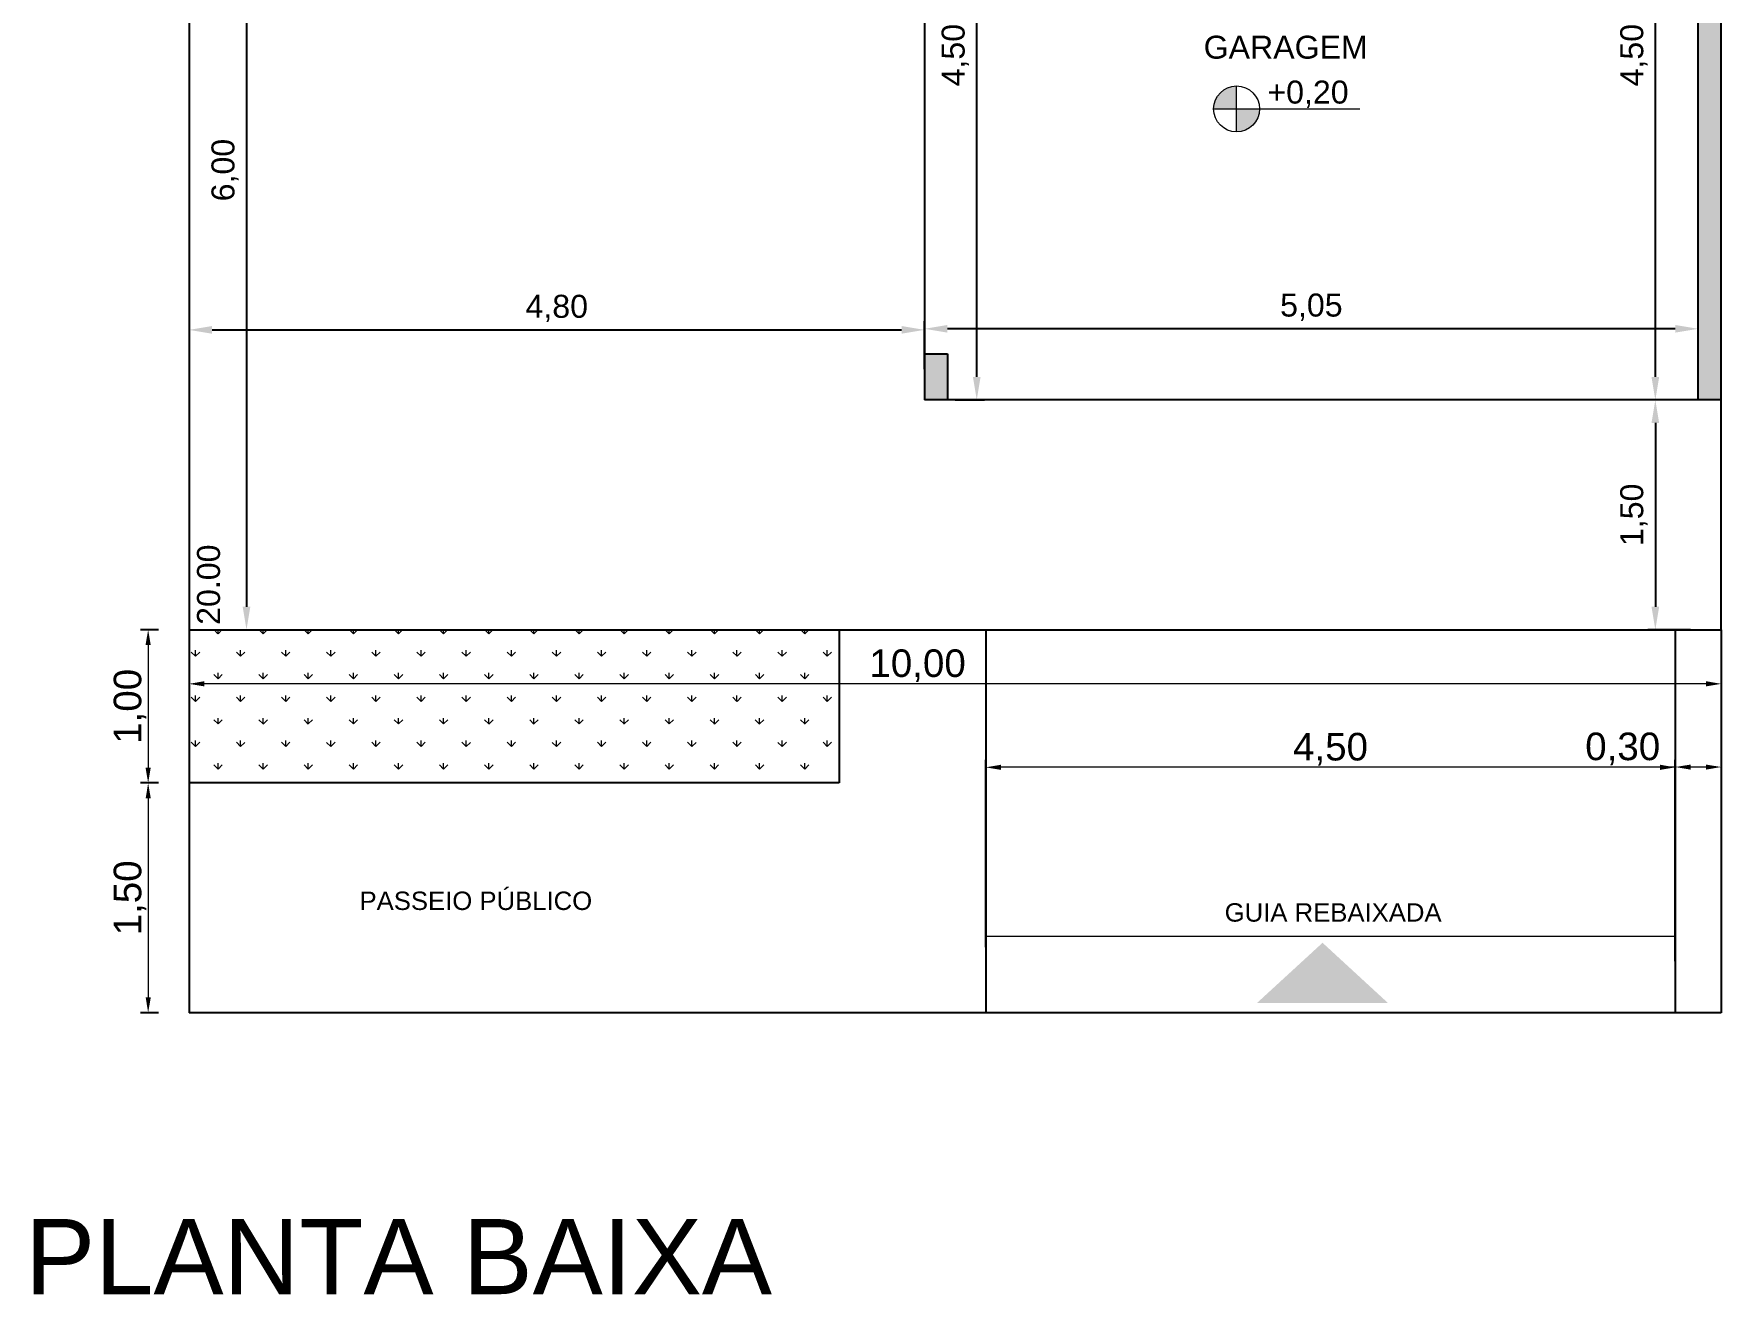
# Model space of a CAD drawing. Header units: inches. Extents: x 2 to 116, y 2 to 108.
# Drawn here: x 15.95 to 26.96, y 1.78 to 10 of the extents above; entities that cross this region are included whole.
import ezdxf

# ---------------------------------------------------------------- set-up
doc = ezdxf.new("R2010")
doc.units = ezdxf.units.IN
doc.header["$MEASUREMENT"] = 0
for name, color, linetype, lineweight in [('03.1 PAREDES', 250, 'Continuous', 25), ('07.1 DETALHES', 251, 'Continuous', 9), ('08.1 DETALHES', 253, 'Continuous', 9), ('16.2 VEGETAÇÃO', 84, 'Continuous', 9)]:
    doc.layers.add(name, color=color, linetype=linetype, lineweight=lineweight)
doc.layers.add('05 TEXTOS', color=251, linetype='Continuous')
doc.layers.add('15.1 HACHURA PAREDES', color=253, linetype='Continuous')
doc.layers.add('06 COTAS', color=7, linetype='Continuous', lineweight=9, true_color=0x96363a)
doc.styles.get("Standard").update_dxf_attribs({"font": 'arial.ttf'})
doc.styles.add('TEXTO 10MM', font='arial.ttf', dxfattribs={"height": 0.18})
doc.styles.add('TEXTO 15MM', font='arial.ttf', dxfattribs={"height": 0.15})
doc.styles.add('TEXTO BASICO 015', font='arial.ttf', dxfattribs={"height": 0.15})
doc.dimstyles.new('COTA', dxfattribs={"dimtxt": 0.15, "dimasz": 0.15, "dimexe": 0.05, "dimexo": 0.2, "dimgap": 0.05, "dimtad": 1, "dimzin": 1, "dimtxsty": 'TEXTO BASICO 015', "dimcen": 2.5, "dimadec": 8, "dimazin": 0, "dimtfac": 1, "dimtmove": 0, "dimatfit": 3, "dimfxl": 1, "dimarcsym": 0})
doc.dimstyles.new('COTA 10MM', dxfattribs={"dimtxt": 0.18, "dimasz": 0.1, "dimexe": 0.05, "dimexo": 0.2, "dimgap": 0.01, "dimtad": 1, "dimzin": 1, "dimtxsty": 'TEXTO 10MM', "dimcen": 2.5, "dimclrd": 256, "dimadec": 8, "dimazin": 0, "dimtfac": 1, "dimtmove": 0, "dimatfit": 3, "dimfxl": 1, "dimlwd": -1, "dimarcsym": 0})
doc.dimstyles.new('Cotas Internas', dxfattribs={"dimtxt": 0.15, "dimasz": 0.15, "dimexe": 0, "dimexo": 0, "dimgap": 0, "dimtad": 0, "dimtoh": 1, "dimzin": 1, "dimdsep": 46, "dimtxsty": 'Standard', "dimcen": 2.5, "dimse1": 1, "dimse2": 1, "dimsd1": 1, "dimsd2": 1, "dimclrd": 256, "dimclre": 256, "dimclrt": 256, "dimadec": 0, "dimazin": 0, "dimtfac": 1, "dimtix": 1, "dimtmove": 1, "dimatfit": 3, "dimfxl": 1, "dimlwe": -1, "dimarcsym": 0})

# ---------------------------------------------------------------- blocks, each defined once
blk = doc.blocks.new('*D38')
at = {"layer": '06 COTAS', "transparency": 16777216}
for p, q in [((26.664, 5.217), (26.077, 5.217)), ((26.864, 5.217), (26.764, 5.217))]:
    blk.add_line(p, q, dxfattribs=at)
at = {"layer": '06 COTAS', "color": 0, "lineweight": -2, "transparency": 16777216}
for p, q in [((26.664, 5.275), (26.664, 5.267)), ((26.964, 5.275), (26.964, 5.267))]:
    blk.add_line(p, q, dxfattribs=at)
at = {"layer": '06 COTAS', "transparency": 16777216}
for points in [[(26.764, 5.233), (26.764, 5.2), (26.664, 5.217)], [(26.864, 5.233), (26.864, 5.2), (26.964, 5.217)]]:
    blk.add_solid(points, dxfattribs=at)
at = {"layer": 'Defpoints', "color": 0, "transparency": 16777216}
for p in [(26.664, 5.217), (26.664, 5.075), (26.964, 5.075)]:
    blk.add_point(p, dxfattribs=at)
at = {"layer": '06 COTAS', "color": 0, "transparency": 16777216, "insert": (26.321, 5.335), "char_height": 0.18, "attachment_point": 5, "style": 'TEXTO 10MM'}
blk.add_mtext('0,30', dxfattribs=at)
blk = doc.blocks.new('*D71')
at = {"layer": '06 COTAS', "color": 0, "lineweight": -2, "transparency": 16777216}
for p, q in [((22.164, 4.041), (22.164, 5.265)), ((26.664, 3.951), (26.664, 5.265))]:
    blk.add_line(p, q, dxfattribs=at)
at = {"layer": '06 COTAS', "transparency": 16777216}
blk.add_line((26.564, 5.215), (22.264, 5.215), dxfattribs=at)
for points in [[(22.264, 5.232), (22.264, 5.198), (22.164, 5.215)], [(26.564, 5.232), (26.564, 5.198), (26.664, 5.215)]]:
    blk.add_solid(points, dxfattribs=at)
at = {"layer": 'Defpoints', "color": 0, "transparency": 16777216}
for p in [(22.164, 5.215), (22.164, 3.841), (26.664, 3.751)]:
    blk.add_point(p, dxfattribs=at)
at = {"layer": '06 COTAS', "color": 0, "transparency": 16777216, "insert": (24.414, 5.333), "char_height": 0.18, "attachment_point": 5, "style": 'TEXTO 10MM'}
blk.add_mtext('4,50', dxfattribs=at)
blk = doc.blocks.new('*D72')
at = {"layer": '06 COTAS', "color": 0, "lineweight": -2, "transparency": 16777216}
for p, q in [((16.764, 6.113), (16.647, 6.113)), ((16.764, 5.113), (16.647, 5.113))]:
    blk.add_line(p, q, dxfattribs=at)
at = {"layer": '06 COTAS', "transparency": 16777216}
blk.add_line((16.697, 6.013), (16.697, 5.213), dxfattribs=at)
for points in [[(16.68, 6.013), (16.714, 6.013), (16.697, 6.113)], [(16.68, 5.213), (16.714, 5.213), (16.697, 5.113)]]:
    blk.add_solid(points, dxfattribs=at)
at = {"layer": 'Defpoints', "color": 0, "transparency": 16777216}
for p in [(16.964, 6.113), (16.697, 5.113), (16.964, 5.113)]:
    blk.add_point(p, dxfattribs=at)
at = {"layer": '06 COTAS', "color": 0, "transparency": 16777216, "insert": (16.579, 5.613), "char_height": 0.18, "attachment_point": 5, "rotation": 90, "style": 'TEXTO 10MM'}
blk.add_mtext('1,00', dxfattribs=at)
blk = doc.blocks.new('*D39')
at = {"layer": '06 COTAS', "color": 0, "lineweight": -2, "transparency": 16777216}
for p, q in [((16.765, 5.113), (16.647, 5.113)), ((16.765, 3.613), (16.647, 3.613))]:
    blk.add_line(p, q, dxfattribs=at)
at = {"layer": '06 COTAS', "transparency": 16777216}
blk.add_line((16.697, 5.013), (16.697, 3.713), dxfattribs=at)
for points in [[(16.681, 5.013), (16.714, 5.013), (16.697, 5.113)], [(16.681, 3.713), (16.714, 3.713), (16.697, 3.613)]]:
    blk.add_solid(points, dxfattribs=at)
at = {"layer": 'Defpoints', "color": 0, "transparency": 16777216}
for p in [(16.965, 5.113), (16.697, 3.613), (16.965, 3.613)]:
    blk.add_point(p, dxfattribs=at)
at = {"layer": '06 COTAS', "color": 0, "transparency": 16777216, "insert": (16.579, 4.363), "char_height": 0.18, "attachment_point": 5, "rotation": 90, "style": 'TEXTO 10MM'}
blk.add_mtext('1,50', dxfattribs=at)
blk = doc.blocks.new('*D73')
at = {"layer": '06 COTAS', "color": 0, "lineweight": -2, "transparency": 16777216}
for p, q in [((16.964, 5.913), (16.964, 5.71)), ((26.964, 5.913), (26.964, 5.71))]:
    blk.add_line(p, q, dxfattribs=at)
at = {"layer": '06 COTAS', "transparency": 16777216}
blk.add_line((26.864, 5.76), (17.064, 5.76), dxfattribs=at)
for points in [[(17.064, 5.777), (17.064, 5.743), (16.964, 5.76)], [(26.864, 5.777), (26.864, 5.743), (26.964, 5.76)]]:
    blk.add_solid(points, dxfattribs=at)
at = {"layer": 'Defpoints', "color": 0, "transparency": 16777216}
for p in [(16.964, 6.113), (26.964, 6.113), (16.964, 5.76)]:
    blk.add_point(p, dxfattribs=at)
at = {"layer": '06 COTAS', "color": 0, "transparency": 16777216, "insert": (21.719, 5.878), "char_height": 0.18, "attachment_point": 5, "style": 'TEXTO 10MM'}
blk.add_mtext('10,00', dxfattribs=at)
blk = doc.blocks.new('*D55')
at = {"layer": '06 COTAS', "color": 0, "lineweight": -2, "transparency": 16777216}
for p, q in [((26.614, 12.113), (26.484, 12.113)), ((26.534, 7.763), (26.534, 11.963)), ((26.614, 7.613), (26.484, 7.613))]:
    blk.add_line(p, q, dxfattribs=at)
at = {"layer": '06 COTAS', "color": 0, "transparency": 16777216}
for points in [[(26.509, 11.963), (26.559, 11.963), (26.534, 12.113)], [(26.509, 7.763), (26.559, 7.763), (26.534, 7.613)]]:
    blk.add_solid(points, dxfattribs=at)
at = {"layer": 'Defpoints', "color": 0, "transparency": 16777216}
for p in [(26.534, 12.113), (26.814, 12.113), (26.814, 7.613)]:
    blk.add_point(p, dxfattribs=at)
at = {"layer": '06 COTAS', "color": 0, "transparency": 16777216, "insert": (26.394, 9.863), "char_height": 0.15, "attachment_point": 5, "rotation": 90, "style": 'TEXTO BASICO 015'}
blk.add_mtext('4,50', dxfattribs=at)
blk = doc.blocks.new('*D57')
at = {"layer": '06 COTAS', "color": 0, "lineweight": -2, "transparency": 16777216}
for p, q in [((21.764, 7.813), (21.764, 8.127)), ((26.664, 8.077), (21.914, 8.077)), ((26.814, 7.813), (26.814, 8.127))]:
    blk.add_line(p, q, dxfattribs=at)
at = {"layer": '06 COTAS', "color": 0, "transparency": 16777216}
for points in [[(21.914, 8.102), (21.914, 8.052), (21.764, 8.077)], [(26.664, 8.102), (26.664, 8.052), (26.814, 8.077)]]:
    blk.add_solid(points, dxfattribs=at)
at = {"layer": 'Defpoints', "color": 0, "transparency": 16777216}
for p in [(21.764, 8.077), (21.764, 7.613), (26.814, 7.613)]:
    blk.add_point(p, dxfattribs=at)
at = {"layer": '06 COTAS', "color": 0, "transparency": 16777216, "insert": (24.289, 8.218), "char_height": 0.15, "attachment_point": 5, "style": 'TEXTO BASICO 015'}
blk.add_mtext('5,05', dxfattribs=at)
blk = doc.blocks.new('*D58')
at = {"layer": '06 COTAS', "color": 0, "lineweight": -2, "transparency": 16777216}
for p, q in [((22.114, 12.113), (22.155, 12.113)), ((22.105, 7.763), (22.105, 11.963)), ((21.964, 7.613), (22.155, 7.613))]:
    blk.add_line(p, q, dxfattribs=at)
at = {"layer": '06 COTAS', "color": 0, "transparency": 16777216}
for points in [[(22.08, 11.963), (22.13, 11.963), (22.105, 12.113)], [(22.08, 7.763), (22.13, 7.763), (22.105, 7.613)]]:
    blk.add_solid(points, dxfattribs=at)
at = {"layer": 'Defpoints', "color": 0, "transparency": 16777216}
for p in [(21.914, 12.113), (22.105, 12.113), (21.764, 7.613)]:
    blk.add_point(p, dxfattribs=at)
at = {"layer": '06 COTAS', "color": 0, "transparency": 16777216, "insert": (21.965, 9.863), "char_height": 0.15, "attachment_point": 5, "rotation": 90, "style": 'TEXTO BASICO 015'}
blk.add_mtext('4,50', dxfattribs=at)
blk = doc.blocks.new('*D63')
at = {"layer": '06 COTAS', "color": 0, "lineweight": -2, "transparency": 16777216}
for p, q in [((17.164, 12.113), (17.389, 12.113)), ((17.339, 11.963), (17.339, 6.263)), ((17.164, 6.113), (17.389, 6.113))]:
    blk.add_line(p, q, dxfattribs=at)
at = {"layer": '06 COTAS', "color": 0, "transparency": 16777216}
for points in [[(17.314, 11.963), (17.364, 11.963), (17.339, 12.113)], [(17.314, 6.263), (17.364, 6.263), (17.339, 6.113)]]:
    blk.add_solid(points, dxfattribs=at)
at = {"layer": 'Defpoints', "color": 0, "transparency": 16777216}
for p in [(16.964, 12.113), (16.964, 6.113), (17.339, 6.113)]:
    blk.add_point(p, dxfattribs=at)
at = {"layer": '06 COTAS', "color": 0, "transparency": 16777216, "insert": (17.199, 9.113), "char_height": 0.15, "attachment_point": 5, "rotation": 90, "style": 'TEXTO BASICO 015'}
blk.add_mtext('6,00', dxfattribs=at)
blk = doc.blocks.new('*D64')
at = {"layer": '06 COTAS', "color": 0, "lineweight": -2, "transparency": 16777216}
for p, q in [((26.764, 7.613), (26.484, 7.613)), ((26.534, 7.463), (26.534, 6.263)), ((26.764, 6.113), (26.484, 6.113))]:
    blk.add_line(p, q, dxfattribs=at)
at = {"layer": '06 COTAS', "color": 0, "transparency": 16777216}
for points in [[(26.509, 7.463), (26.559, 7.463), (26.534, 7.613)], [(26.509, 6.263), (26.559, 6.263), (26.534, 6.113)]]:
    blk.add_solid(points, dxfattribs=at)
at = {"layer": 'Defpoints', "color": 0, "transparency": 16777216}
for p in [(26.964, 7.613), (26.534, 6.113), (26.964, 6.113)]:
    blk.add_point(p, dxfattribs=at)
at = {"layer": '06 COTAS', "color": 0, "transparency": 16777216, "insert": (26.394, 6.863), "char_height": 0.15, "attachment_point": 5, "rotation": 90, "style": 'TEXTO BASICO 015'}
blk.add_mtext('1,50', dxfattribs=at)
blk = doc.blocks.new('*D36')
at = {"layer": 'Defpoints', "color": 0, "transparency": 16777216}
for p in [(16.964, 26.113), (17.209, 26.113), (16.964, 6.113)]:
    blk.add_point(p, dxfattribs=at)
at = {"layer": '06 COTAS', "transparency": 16777216, "insert": (17.092, 6.407), "char_height": 0.15, "attachment_point": 5, "rotation": 90}
blk.add_mtext('20.00', dxfattribs=at)
blk = doc.blocks.new('*D37')
at = {"layer": '06 COTAS', "color": 0, "lineweight": -2, "transparency": 16777216}
for p, q in [((16.964, 8.306), (16.964, 8.02)), ((21.764, 8.219), (21.764, 8.02)), ((17.114, 8.07), (21.614, 8.07))]:
    blk.add_line(p, q, dxfattribs=at)
at = {"layer": '06 COTAS', "color": 0, "transparency": 16777216}
for points in [[(17.114, 8.095), (17.114, 8.045), (16.964, 8.07)], [(21.614, 8.095), (21.614, 8.045), (21.764, 8.07)]]:
    blk.add_solid(points, dxfattribs=at)
at = {"layer": 'Defpoints', "color": 0, "transparency": 16777216}
for p in [(16.964, 8.506), (21.764, 8.419), (21.764, 8.07)]:
    blk.add_point(p, dxfattribs=at)
at = {"layer": '06 COTAS', "color": 0, "transparency": 16777216, "insert": (19.364, 8.21), "char_height": 0.15, "attachment_point": 5, "style": 'TEXTO BASICO 015'}
blk.add_mtext('4,80', dxfattribs=at)

msp = doc.modelspace()

# ---------------------------------------------------------------- hatches: boundary and pattern name
at = {"layer": '07.1 DETALHES'}
h = msp.add_hatch(color=256, dxfattribs=at)
h.dxf.hatch_style = 1
h.paths.add_polyline_path([(23.801, 9.662, 0.414214), (23.651, 9.512), (23.801, 9.512)])
h = msp.add_hatch(color=256, dxfattribs=at)
h.dxf.hatch_style = 1
h.paths.add_polyline_path([(23.801, 9.512), (23.801, 9.362, 0.414214), (23.951, 9.512)])
at = {"layer": '08.1 DETALHES'}
h = msp.add_hatch(color=256, dxfattribs=at)
h.dxf.hatch_style = 1
h.paths.add_polyline_path([(23.933, 3.676), (24.79, 3.676), (24.362, 4.07)])
at = {"layer": '15.1 HACHURA PAREDES'}
h = msp.add_hatch(color=256, dxfattribs=at)
h.dxf.hatch_style = 1
h.paths.add_polyline_path([(26.964, 12.113), (26.814, 12.113), (26.814, 7.613), (26.964, 7.613)])
h = msp.add_hatch(color=256, dxfattribs=at)
h.dxf.hatch_style = 1
h.paths.add_polyline_path([(21.914, 7.913), (21.764, 7.913), (21.764, 7.613), (21.914, 7.613)])
at = {"layer": '16.2 VEGETAÇÃO'}
h = msp.add_hatch(dxfattribs=at)
h.set_pattern_fill('GRASS', color=256, scale=0.0082)
h.set_pattern_definition([(90, (1808.47322, 1202.11681), (-0.1472762, 0.1472762), [0.0390525, -0.2554999]), (45, (1808.47322, 1202.11681), (-0.1472762, 0.1472762), [0.0390525, -0.1692275]), (135, (1808.47322, 1202.11681), (-0.1472762, -0.1472762), [0.0390525, -0.1692275])])
h.paths.add_polyline_path([(21.206, 6.113), (16.964, 6.113), (16.964, 5.113), (21.206, 5.113)])

# ---------------------------------------------------------------- linework, layer by layer
for p, q in [((16.964, 26.113), (16.964, 6.113)), ((26.964, 6.113), (26.964, 26.113)), ((26.814, 7.613), (26.814, 12.113)), ((21.764, 10.713), (21.764, 7.613)), ((21.764, 7.913), (21.914, 7.913)), ((21.914, 7.913), (21.914, 7.613)), ((26.814, 7.613), (21.764, 7.613)), ((26.964, 7.613), (26.814, 7.613)), ((26.964, 6.113), (26.964, 7.613)), ((16.964, 6.113), (26.964, 6.113))]:
    msp.add_line(p, q)
at = {"layer": '03.1 PAREDES'}
for p, q in [((16.964, 6.113), (16.964, 3.613)), ((21.206, 6.113), (21.206, 5.113)), ((22.164, 6.113), (22.164, 3.613)), ((26.664, 6.113), (26.664, 3.613)), ((26.964, 6.113), (26.964, 3.613)), ((21.206, 5.113), (16.964, 5.113)), ((26.964, 3.613), (16.964, 3.613))]:
    msp.add_line(p, q, dxfattribs=at)
at = {"layer": '07.1 DETALHES'}
for p, q in [((23.801, 9.362), (23.801, 9.662)), ((23.651, 9.512), (24.605, 9.512)), ((22.164, 4.113), (26.664, 4.113))]:
    msp.add_line(p, q, dxfattribs=at)
msp.add_circle((23.801, 9.512), 0.15, dxfattribs=at)

# ---------------------------------------------------------------- texts
at = {"layer": '05 TEXTOS', "style": 'TEXTO BASICO 015'}
msp.add_text('+0,20', height=0.15, dxfattribs=at).set_placement((24.002, 9.547))
at = {"layer": '05 TEXTOS'}
for s, width, gutter_width, insert, char_height, attachment_point, style in [('GARAGEM', 1.65583, 0.75, (23.586, 9.99), 0.15, 1, 'TEXTO BASICO 015'), ('PASSEIO PÚBLICO', 2.3408, 0.75, (19.595, 4.404), 0.12, 3, 'TEXTO 15MM'), ('GUIA REBAIXADA', 2.3408, 0.75, (25.139, 4.328), 0.12, 3, 'TEXTO 15MM'), ('PLANTA BAIXA', 7.22988, 0.075, (15.894, 2.267), 0.49055, 1, 'TEXTO 15MM')]:
    msp.add_mtext_dynamic_manual_height_columns(s, width=width, gutter_width=gutter_width, heights=[0], dxfattribs=dict(at, insert=insert, char_height=char_height, attachment_point=attachment_point, style=style))

# ---------------------------------------------------------------- dimensions: what is measured, and where the dimension line sits
at = {"layer": '06 COTAS'}
for base, p1, p2, angle, dimstyle, picture, middle in [((17.209, 26.113), (16.964, 6.113), (16.964, 26.113), 90, 'Cotas Internas', '*D36', (17.092, 6.407)), ((16.964, 5.76), (26.964, 6.113), (16.964, 6.113), 0, 'COTA 10MM', '*D73', (21.719, 5.76))]:
    dim = msp.add_linear_dim(base=base, p1=p1, p2=p2, angle=angle, dimstyle=dimstyle, dxfattribs=at)
    dim.commit()
    dim.dimension.update_dxf_attribs({"geometry": picture, "text_midpoint": middle, "dimtype": 160})
for base, p1, p2, angle, dimstyle, picture, middle in [((17.339, 6.113), (16.964, 12.113), (16.964, 6.113), 90, 'COTA', '*D63', (17.199, 9.113)), ((22.105, 12.113), (21.764, 7.613), (21.914, 12.113), 90, 'COTA', '*D58', (21.965, 9.863)), ((26.534, 12.113), (26.814, 7.613), (26.814, 12.113), 90, 'COTA', '*D55', (26.394, 9.863)), ((26.534, 6.113), (26.964, 7.613), (26.964, 6.113), 90, 'COTA', '*D64', (26.394, 6.863)), ((16.697, 5.113), (16.964, 6.113), (16.964, 5.113), 90, 'COTA 10MM', '*D72', (16.579, 5.613)), ((22.164, 5.215), (26.664, 3.751), (22.164, 3.841), 180, 'COTA 10MM', '*D71', (24.414, 5.333)), ((26.664, 5.217), (26.964, 5.075), (26.664, 5.075), 180, 'COTA 10MM', '*D38', (26.321, 5.335)), ((16.697, 3.613), (16.965, 5.113), (16.965, 3.613), 90, 'COTA 10MM', '*D39', (16.579, 4.363))]:
    dim = msp.add_linear_dim(base=base, p1=p1, p2=p2, angle=angle, dimstyle=dimstyle, dxfattribs=at)
    dim.commit()
    dim.dimension.update_dxf_attribs({"geometry": picture, "text_midpoint": middle})
for base, p1, p2, picture, middle in [((21.764, 8.07), (16.964, 8.506), (21.764, 8.419), '*D37', (19.364, 8.21)), ((21.764, 8.077), (26.814, 7.613), (21.764, 7.613), '*D57', (24.289, 8.218))]:
    dim = msp.add_linear_dim(base=base, p1=p1, p2=p2, dimstyle='COTA', dxfattribs=at)
    dim.commit()
    dim.dimension.update_dxf_attribs({"geometry": picture, "text_midpoint": middle})

doc.saveas('drawing.dxf')
